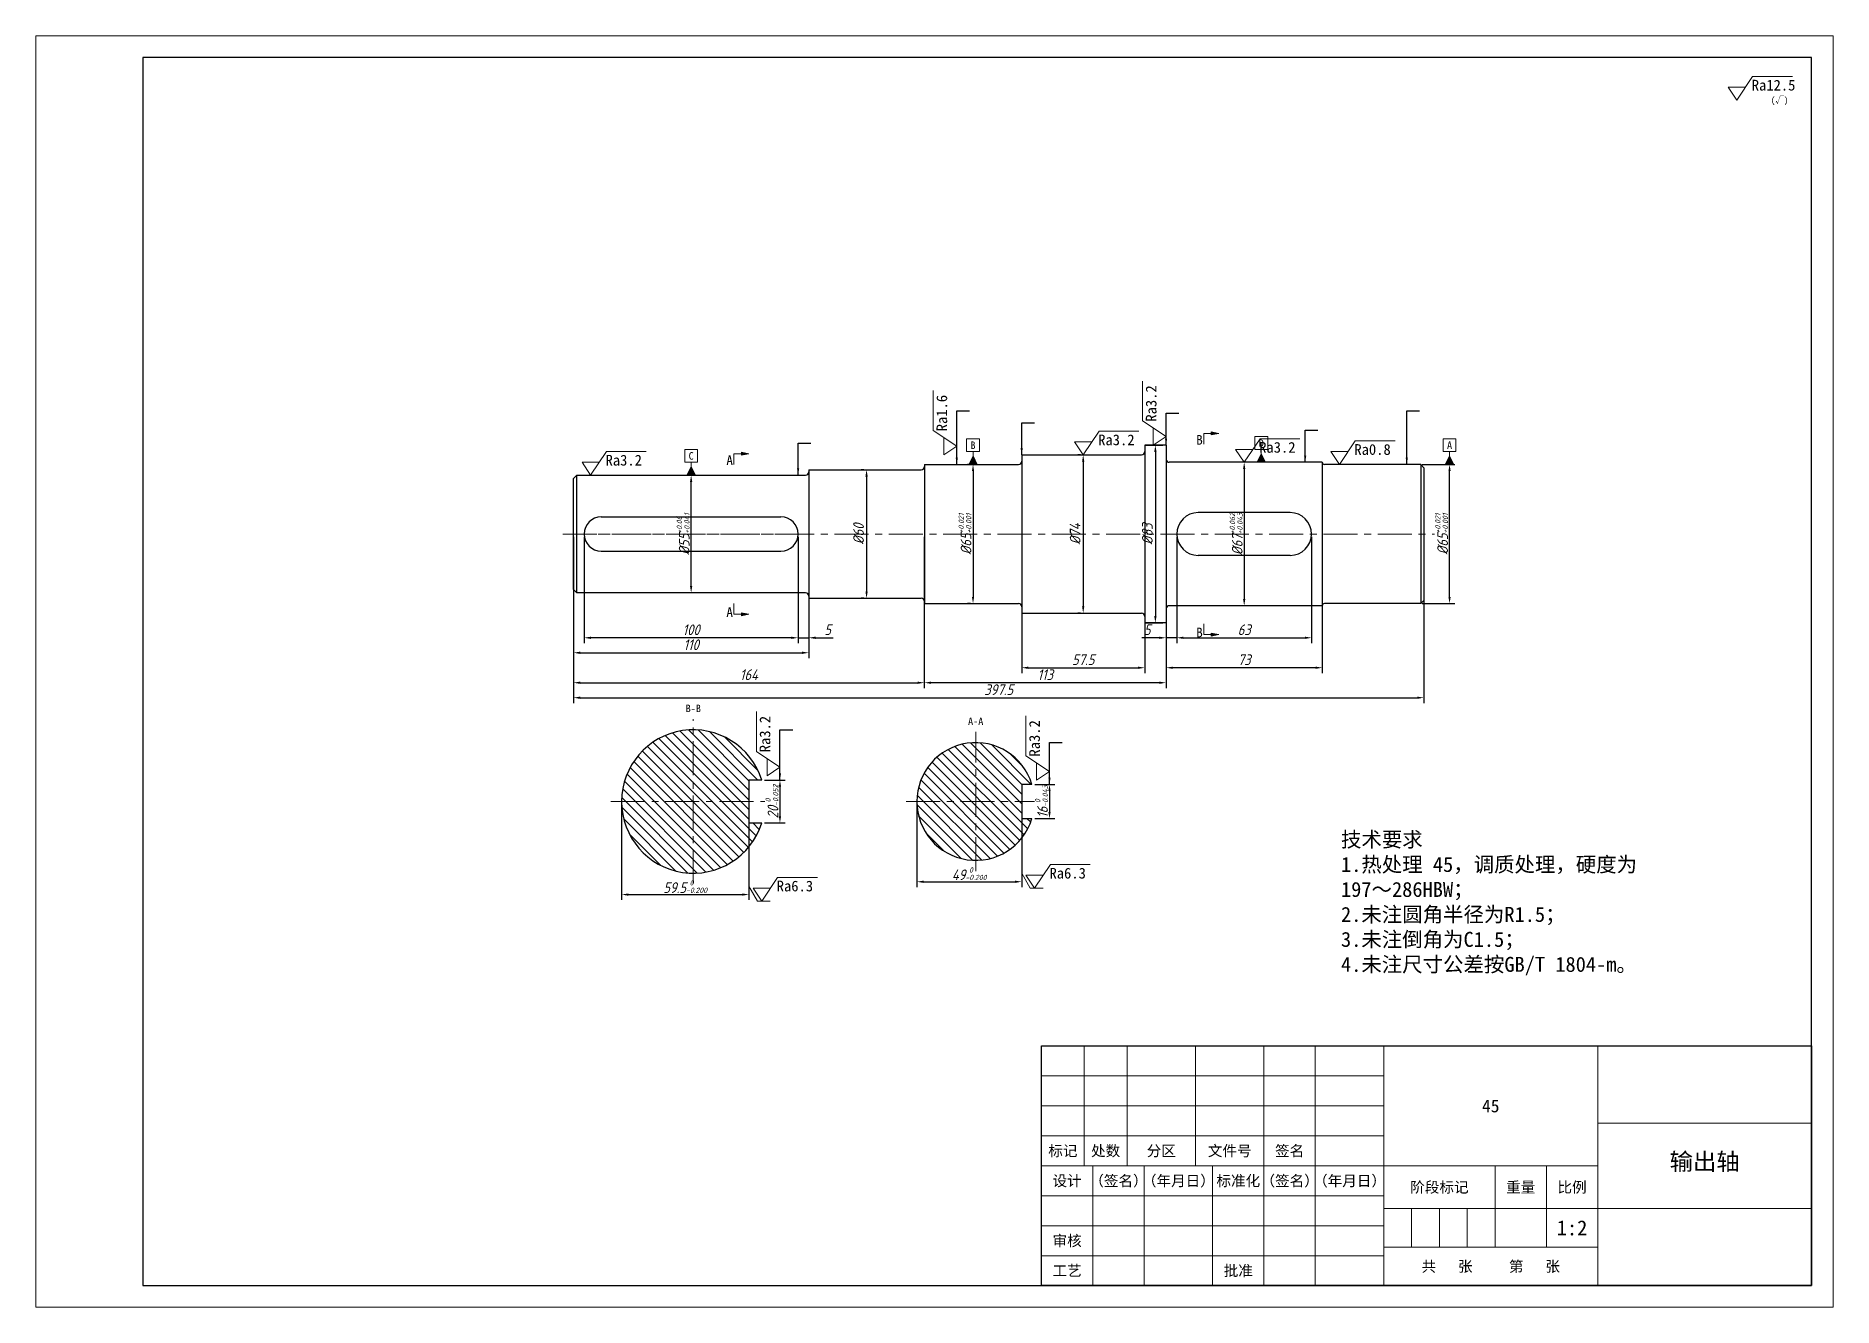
# Model space of a CAD drawing. Header units: millimetres. Extents: x 0 to 420, y 0 to 297.
import ezdxf
from ezdxf.enums import TextEntityAlignment as Align

# ---------------------------------------------------------------- set-up
doc = ezdxf.new("R2010")
doc.units = ezdxf.units.MM
doc.header["$LTSCALE"] = 0.25
doc.linetypes.add('CENTER', pattern=[50.8, 31.75, -6.35, 6.35, -6.35])
for name, color, linetype, lineweight in [('中心线', 1, 'CENTER', 15), ('剖面线', 4, 'Continuous', 15), ('尺寸', 3, 'Continuous', 15), ('文字', 7, 'Continuous', 15), ('标注', 7, 'Continuous', 15), ('粗实线', 7, 'Continuous', 30), ('细实线', 7, 'Continuous', 15)]:
    doc.layers.add(name, color=color, linetype=linetype, lineweight=lineweight)
doc.styles.add('fansong', font='simfang.ttf')
doc.styles.add('gbeitc', font='gbeitc.shx', dxfattribs={"bigfont": 'gbcbig.shx'})
doc.dimstyles.new('gbeitc', dxfattribs={"dimtxt": 2.5, "dimasz": 1.5625, "dimexe": 1.25, "dimexo": 0.625, "dimtad": 1, "dimdec": 3, "dimlfac": 2, "dimdsep": 46, "dimtxsty": 'gbeitc', "dimcen": 2.5, "dimadec": 0, "dimazin": 0, "dimtfac": 1, "dimtdec": 3, "dimtmove": 0, "dimatfit": 3, "dimfxl": 1, "dimarcsym": 0})

# ---------------------------------------------------------------- blocks, each defined once
blk = doc.blocks.new('*D310')
at = {"layer": 'Defpoints', "color": 0, "transparency": 16777216}
for p in [(153.12, 194.38), (153.12, 194.38), (153.12, 166.88)]:
    blk.add_point(p, dxfattribs=at)
at = {"layer": '尺寸', "color": 0, "lineweight": -2, "transparency": 16777216}
for p, q in [((153.75, 194.38), (154.38, 194.38)), ((153.12, 168.44), (153.12, 192.81)), ((152.5, 166.88), (151.88, 166.88))]:
    blk.add_line(p, q, dxfattribs=at)
at = {"layer": '尺寸', "color": 0, "transparency": 16777216}
for points in [[(152.86, 192.81), (153.39, 192.81), (153.12, 194.38)], [(152.86, 168.44), (153.39, 168.44), (153.12, 166.88)]]:
    blk.add_solid(points, dxfattribs=at)
at = {"layer": '尺寸', "color": 0, "transparency": 16777216, "insert": (151.25, 180.62), "char_height": 2.5, "attachment_point": 5, "rotation": 90, "style": 'gbeitc'}
blk.add_mtext('%%c55{\\H1.250000;\\S+0.06^ +0.041;}', dxfattribs=at)
blk = doc.blocks.new('*D311')
at = {"layer": 'Defpoints', "color": 0, "transparency": 16777216}
for p in [(194.12, 195.62), (194.12, 165.62), (194.12, 165.62)]:
    blk.add_point(p, dxfattribs=at)
at = {"layer": '尺寸', "color": 0, "lineweight": -2, "transparency": 16777216}
for p, q in [((193.5, 195.62), (192.88, 195.62)), ((194.12, 194.06), (194.12, 167.19)), ((193.5, 165.62), (192.88, 165.62))]:
    blk.add_line(p, q, dxfattribs=at)
at = {"layer": '尺寸', "color": 0, "transparency": 16777216}
for points in [[(193.86, 194.06), (194.39, 194.06), (194.12, 195.62)], [(193.86, 167.19), (194.39, 167.19), (194.12, 165.62)]]:
    blk.add_solid(points, dxfattribs=at)
at = {"layer": '尺寸', "color": 0, "transparency": 16777216, "insert": (192.25, 180.63), "char_height": 2.5, "attachment_point": 5, "rotation": 90, "style": 'gbeitc'}
blk.add_mtext('%%c60', dxfattribs=at)
blk = doc.blocks.new('*D312')
at = {"layer": 'Defpoints', "color": 0, "transparency": 16777216}
for p in [(219, 196.88), (219, 164.38), (219, 164.38)]:
    blk.add_point(p, dxfattribs=at)
at = {"layer": '尺寸', "color": 0, "lineweight": -2, "transparency": 16777216}
for p, q in [((218.38, 196.88), (217.75, 196.88)), ((219, 195.31), (219, 165.94)), ((218.38, 164.38), (217.75, 164.38))]:
    blk.add_line(p, q, dxfattribs=at)
at = {"layer": '尺寸', "color": 0, "transparency": 16777216}
for points in [[(218.74, 195.31), (219.26, 195.31), (219, 196.88)], [(218.74, 165.94), (219.26, 165.94), (219, 164.38)]]:
    blk.add_solid(points, dxfattribs=at)
at = {"layer": '尺寸', "color": 0, "transparency": 16777216, "insert": (217.12, 180.63), "char_height": 2.5, "attachment_point": 5, "rotation": 90, "style": 'gbeitc'}
blk.add_mtext('%%c65{\\H1.250000;\\S+0.021^ +0.001;}', dxfattribs=at)
blk = doc.blocks.new('*D313')
at = {"layer": 'Defpoints', "color": 0, "transparency": 16777216}
for p in [(244.75, 199.12), (244.75, 162.12), (244.75, 162.12)]:
    blk.add_point(p, dxfattribs=at)
at = {"layer": '尺寸', "color": 0, "lineweight": -2, "transparency": 16777216}
for p, q in [((244.12, 199.12), (243.5, 199.12)), ((244.75, 197.56), (244.75, 163.69)), ((244.12, 162.12), (243.5, 162.12))]:
    blk.add_line(p, q, dxfattribs=at)
at = {"layer": '尺寸', "color": 0, "transparency": 16777216}
for points in [[(244.49, 197.56), (245.01, 197.56), (244.75, 199.12)], [(244.49, 163.69), (245.01, 163.69), (244.75, 162.12)]]:
    blk.add_solid(points, dxfattribs=at)
at = {"layer": '尺寸', "color": 0, "transparency": 16777216, "insert": (242.87, 180.62), "char_height": 2.5, "attachment_point": 5, "rotation": 90, "style": 'gbeitc'}
blk.add_mtext('%%c74', dxfattribs=at)
blk = doc.blocks.new('*D314')
at = {"layer": 'Defpoints', "color": 0, "transparency": 16777216}
for p in [(261.62, 201.38), (261.62, 159.88), (261.62, 159.88)]:
    blk.add_point(p, dxfattribs=at)
at = {"layer": '尺寸', "color": 0, "lineweight": -2, "transparency": 16777216}
for p, q in [((261, 201.38), (260.38, 201.38)), ((261.62, 199.81), (261.62, 161.44)), ((261, 159.88), (260.38, 159.88))]:
    blk.add_line(p, q, dxfattribs=at)
at = {"layer": '尺寸', "color": 0, "transparency": 16777216}
for points in [[(261.36, 199.81), (261.89, 199.81), (261.62, 201.38)], [(261.36, 161.44), (261.89, 161.44), (261.62, 159.88)]]:
    blk.add_solid(points, dxfattribs=at)
at = {"layer": '尺寸', "color": 0, "transparency": 16777216, "insert": (259.75, 180.62), "char_height": 2.5, "attachment_point": 5, "rotation": 90, "style": 'gbeitc'}
blk.add_mtext('%%c83', dxfattribs=at)
blk = doc.blocks.new('*D315')
at = {"layer": 'Defpoints', "color": 0, "transparency": 16777216}
for p in [(282.38, 197.38), (282.38, 163.88), (282.38, 163.88)]:
    blk.add_point(p, dxfattribs=at)
at = {"layer": '尺寸', "color": 0, "lineweight": -2, "transparency": 16777216}
for p, q in [((281.75, 197.38), (281.12, 197.38)), ((282.38, 195.81), (282.38, 165.44)), ((281.75, 163.88), (281.12, 163.88))]:
    blk.add_line(p, q, dxfattribs=at)
at = {"layer": '尺寸', "color": 0, "transparency": 16777216}
for points in [[(282.11, 195.81), (282.64, 195.81), (282.38, 197.38)], [(282.11, 165.44), (282.64, 165.44), (282.38, 163.88)]]:
    blk.add_solid(points, dxfattribs=at)
at = {"layer": '尺寸', "color": 0, "transparency": 16777216, "insert": (280.5, 180.62), "char_height": 2.5, "attachment_point": 5, "rotation": 90, "style": 'gbeitc'}
blk.add_mtext('%%c67{\\H1.250000;\\S+0.062^ +0.043;}', dxfattribs=at)
blk = doc.blocks.new('*D316')
at = {"layer": 'Defpoints', "color": 0, "transparency": 16777216}
for p in [(323.38, 196.88), (330.38, 196.88), (323.38, 164.38)]:
    blk.add_point(p, dxfattribs=at)
at = {"layer": '尺寸', "color": 0, "lineweight": -2, "transparency": 16777216}
for p, q in [((324, 196.88), (331.62, 196.88)), ((330.38, 165.94), (330.38, 195.31)), ((324, 164.38), (331.62, 164.38))]:
    blk.add_line(p, q, dxfattribs=at)
at = {"layer": '尺寸', "color": 0, "transparency": 16777216}
for points in [[(330.11, 195.31), (330.64, 195.31), (330.38, 196.88)], [(330.11, 165.94), (330.64, 165.94), (330.38, 164.38)]]:
    blk.add_solid(points, dxfattribs=at)
at = {"layer": '尺寸', "color": 0, "transparency": 16777216, "insert": (328.5, 180.63), "char_height": 2.5, "attachment_point": 5, "rotation": 90, "style": 'gbeitc'}
blk.add_mtext('%%c65{\\H1.250000;\\S+0.021^ +0.001;}', dxfattribs=at)
blk = doc.blocks.new('*D317')
at = {"layer": 'Defpoints', "color": 0, "transparency": 16777216}
for p in [(125.62, 180.62), (180.62, 180.62), (180.62, 152.88)]:
    blk.add_point(p, dxfattribs=at)
at = {"layer": '尺寸', "color": 0, "lineweight": -2, "transparency": 16777216}
for p, q in [((125.62, 180), (125.62, 151.62)), ((180.62, 180), (180.62, 151.62)), ((127.19, 152.88), (179.06, 152.88))]:
    blk.add_line(p, q, dxfattribs=at)
at = {"layer": '尺寸', "color": 0, "transparency": 16777216}
for points in [[(127.19, 153.14), (127.19, 152.61), (125.62, 152.88)], [(179.06, 153.14), (179.06, 152.61), (180.62, 152.88)]]:
    blk.add_solid(points, dxfattribs=at)
at = {"layer": '尺寸', "color": 0, "transparency": 16777216, "insert": (153.12, 154.75), "char_height": 2.5, "attachment_point": 5, "style": 'gbeitc'}
blk.add_mtext('110', dxfattribs=at)
blk = doc.blocks.new('*D318')
at = {"layer": 'Defpoints', "color": 0, "transparency": 16777216}
for p in [(264.12, 180.62), (300.62, 180.62), (264.12, 149.38)]:
    blk.add_point(p, dxfattribs=at)
at = {"layer": '尺寸', "color": 0, "lineweight": -2, "transparency": 16777216}
for p, q in [((264.12, 180), (264.12, 148.12)), ((300.62, 180), (300.62, 148.12)), ((299.06, 149.38), (265.69, 149.38))]:
    blk.add_line(p, q, dxfattribs=at)
at = {"layer": '尺寸', "color": 0, "transparency": 16777216}
for points in [[(265.69, 149.64), (265.69, 149.11), (264.12, 149.38)], [(299.06, 149.64), (299.06, 149.11), (300.62, 149.38)]]:
    blk.add_solid(points, dxfattribs=at)
at = {"layer": '尺寸', "color": 0, "transparency": 16777216, "insert": (282.38, 151.25), "char_height": 2.5, "attachment_point": 5, "style": 'gbeitc'}
blk.add_mtext('73', dxfattribs=at)
blk = doc.blocks.new('*D319')
at = {"layer": 'Defpoints', "color": 0, "transparency": 16777216}
for p in [(230.38, 180.62), (259.12, 180.62), (259.12, 149.38)]:
    blk.add_point(p, dxfattribs=at)
at = {"layer": '尺寸', "color": 0, "lineweight": -2, "transparency": 16777216}
for p, q in [((230.38, 180), (230.38, 148.12)), ((259.12, 180), (259.12, 148.12)), ((231.94, 149.38), (257.56, 149.38))]:
    blk.add_line(p, q, dxfattribs=at)
at = {"layer": '尺寸', "color": 0, "transparency": 16777216}
for points in [[(231.94, 149.64), (231.94, 149.11), (230.38, 149.38)], [(257.56, 149.64), (257.56, 149.11), (259.12, 149.38)]]:
    blk.add_solid(points, dxfattribs=at)
at = {"layer": '尺寸', "color": 0, "transparency": 16777216, "insert": (244.75, 151.25), "char_height": 2.5, "attachment_point": 5, "style": 'gbeitc'}
blk.add_mtext('57.5', dxfattribs=at)
blk = doc.blocks.new('*D320')
at = {"layer": 'Defpoints', "color": 0, "transparency": 16777216}
for p in [(207.62, 180.62), (264.12, 180.62), (207.62, 145.88)]:
    blk.add_point(p, dxfattribs=at)
at = {"layer": '尺寸', "color": 0, "lineweight": -2, "transparency": 16777216}
for p, q in [((207.62, 180), (207.62, 144.62)), ((264.12, 180), (264.12, 144.62)), ((262.56, 145.88), (209.19, 145.88))]:
    blk.add_line(p, q, dxfattribs=at)
at = {"layer": '尺寸', "color": 0, "transparency": 16777216}
for points in [[(209.19, 146.14), (209.19, 145.61), (207.62, 145.88)], [(262.56, 146.14), (262.56, 145.61), (264.12, 145.88)]]:
    blk.add_solid(points, dxfattribs=at)
at = {"layer": '尺寸', "color": 0, "transparency": 16777216, "insert": (235.88, 147.75), "char_height": 2.5, "attachment_point": 5, "style": 'gbeitc'}
blk.add_mtext('113', dxfattribs=at)
blk = doc.blocks.new('*D321')
at = {"layer": 'Defpoints', "color": 0, "transparency": 16777216}
for p in [(125.62, 180.62), (207.62, 180.62), (207.62, 145.88)]:
    blk.add_point(p, dxfattribs=at)
at = {"layer": '尺寸', "color": 0, "lineweight": -2, "transparency": 16777216}
for p, q in [((125.62, 180), (125.62, 144.62)), ((207.62, 180), (207.62, 144.62)), ((127.19, 145.88), (206.06, 145.88))]:
    blk.add_line(p, q, dxfattribs=at)
at = {"layer": '尺寸', "color": 0, "transparency": 16777216}
for points in [[(127.19, 146.14), (127.19, 145.61), (125.62, 145.88)], [(206.06, 146.14), (206.06, 145.61), (207.62, 145.88)]]:
    blk.add_solid(points, dxfattribs=at)
at = {"layer": '尺寸', "color": 0, "transparency": 16777216, "insert": (166.62, 147.75), "char_height": 2.5, "attachment_point": 5, "style": 'gbeitc'}
blk.add_mtext('164', dxfattribs=at)
blk = doc.blocks.new('*D322')
at = {"layer": 'Defpoints', "color": 0, "transparency": 16777216}
for p in [(125.62, 180.62), (324.38, 180.62), (324.38, 142.38)]:
    blk.add_point(p, dxfattribs=at)
at = {"layer": '尺寸', "color": 0, "lineweight": -2, "transparency": 16777216}
for p, q in [((125.62, 180), (125.62, 141.12)), ((324.38, 180), (324.38, 141.12)), ((127.19, 142.38), (322.81, 142.38))]:
    blk.add_line(p, q, dxfattribs=at)
at = {"layer": '尺寸', "color": 0, "transparency": 16777216}
for points in [[(127.19, 142.64), (127.19, 142.11), (125.62, 142.38)], [(322.81, 142.64), (322.81, 142.11), (324.38, 142.38)]]:
    blk.add_solid(points, dxfattribs=at)
at = {"layer": '尺寸', "color": 0, "transparency": 16777216, "insert": (225, 144.25), "char_height": 2.5, "attachment_point": 5, "style": 'gbeitc'}
blk.add_mtext('397.5', dxfattribs=at)
blk = doc.blocks.new('*D323')
at = {"layer": 'Defpoints', "color": 0, "transparency": 16777216}
for p in [(128.12, 180.62), (178.12, 180.62), (128.12, 156.38)]:
    blk.add_point(p, dxfattribs=at)
at = {"layer": '尺寸', "color": 0, "lineweight": -2, "transparency": 16777216}
for p, q in [((128.12, 180), (128.12, 155.12)), ((178.12, 180), (178.12, 155.12)), ((176.56, 156.38), (129.69, 156.38))]:
    blk.add_line(p, q, dxfattribs=at)
at = {"layer": '尺寸', "color": 0, "transparency": 16777216}
for points in [[(129.69, 156.64), (129.69, 156.11), (128.12, 156.38)], [(176.56, 156.64), (176.56, 156.11), (178.12, 156.38)]]:
    blk.add_solid(points, dxfattribs=at)
at = {"layer": '尺寸', "color": 0, "transparency": 16777216, "insert": (153.12, 158.25), "char_height": 2.5, "attachment_point": 5, "style": 'gbeitc'}
blk.add_mtext('100', dxfattribs=at)
blk = doc.blocks.new('*D324')
at = {"layer": 'Defpoints', "color": 0, "transparency": 16777216}
for p in [(266.62, 180.62), (298.12, 180.62), (298.12, 156.38)]:
    blk.add_point(p, dxfattribs=at)
at = {"layer": '尺寸', "color": 0, "lineweight": -2, "transparency": 16777216}
for p, q in [((266.62, 180), (266.62, 155.12)), ((298.12, 180), (298.12, 155.12)), ((268.19, 156.38), (296.56, 156.38))]:
    blk.add_line(p, q, dxfattribs=at)
at = {"layer": '尺寸', "color": 0, "transparency": 16777216}
for points in [[(268.19, 156.64), (268.19, 156.11), (266.62, 156.38)], [(296.56, 156.64), (296.56, 156.11), (298.12, 156.38)]]:
    blk.add_solid(points, dxfattribs=at)
at = {"layer": '尺寸', "color": 0, "transparency": 16777216, "insert": (282.38, 158.25), "char_height": 2.5, "attachment_point": 5, "style": 'gbeitc'}
blk.add_mtext('63', dxfattribs=at)
blk = doc.blocks.new('*D325')
at = {"layer": 'Defpoints', "color": 0, "transparency": 16777216}
for p in [(178.12, 180.62), (180.62, 180.62), (180.62, 156.38)]:
    blk.add_point(p, dxfattribs=at)
at = {"layer": '尺寸', "color": 0, "lineweight": -2, "transparency": 16777216}
for p, q in [((178.12, 180), (178.12, 155.12)), ((180.62, 180), (180.62, 155.12)), ((176.56, 156.38), (175, 156.38)), ((178.12, 156.38), (180.62, 156.38)), ((182.19, 156.38), (186.3, 156.38))]:
    blk.add_line(p, q, dxfattribs=at)
at = {"layer": '尺寸', "color": 0, "transparency": 16777216}
for points in [[(176.56, 156.64), (176.56, 156.11), (178.12, 156.38)], [(182.19, 156.64), (182.19, 156.11), (180.62, 156.38)]]:
    blk.add_solid(points, dxfattribs=at)
at = {"layer": '尺寸', "color": 0, "transparency": 16777216, "insert": (185.03, 158.25), "char_height": 2.5, "attachment_point": 5, "style": 'gbeitc'}
blk.add_mtext('5', dxfattribs=at)
blk = doc.blocks.new('*D326')
at = {"layer": 'Defpoints', "color": 0, "transparency": 16777216}
for p in [(264.12, 180.62), (266.62, 180.62), (264.12, 156.38)]:
    blk.add_point(p, dxfattribs=at)
at = {"layer": '尺寸', "color": 0, "lineweight": -2, "transparency": 16777216}
for p, q in [((264.12, 180), (264.12, 155.12)), ((266.62, 180), (266.62, 155.12)), ((262.56, 156.38), (258.45, 156.38)), ((266.62, 156.38), (264.12, 156.38)), ((268.19, 156.38), (269.75, 156.38))]:
    blk.add_line(p, q, dxfattribs=at)
at = {"layer": '尺寸', "color": 0, "transparency": 16777216}
for points in [[(262.56, 156.64), (262.56, 156.11), (264.12, 156.38)], [(268.19, 156.64), (268.19, 156.11), (266.62, 156.38)]]:
    blk.add_solid(points, dxfattribs=at)
at = {"layer": '尺寸', "color": 0, "transparency": 16777216, "insert": (259.72, 158.25), "char_height": 2.5, "attachment_point": 5, "style": 'gbeitc'}
blk.add_mtext('5', dxfattribs=at)
blk = doc.blocks.new('*D327')
at = {"layer": 'Defpoints', "color": 0, "transparency": 16777216}
for p in [(232.78, 122.12), (232.78, 114.12), (236.88, 114.12)]:
    blk.add_point(p, dxfattribs=at)
at = {"layer": '尺寸', "color": 0, "lineweight": -2, "transparency": 16777216}
for p, q in [((233.41, 122.12), (238.12, 122.12)), ((236.88, 120.56), (236.88, 115.69)), ((233.41, 114.12), (238.12, 114.12))]:
    blk.add_line(p, q, dxfattribs=at)
at = {"layer": '尺寸', "color": 0, "transparency": 16777216}
for points in [[(236.61, 120.56), (237.14, 120.56), (236.88, 122.12)], [(236.61, 115.69), (237.14, 115.69), (236.88, 114.12)]]:
    blk.add_solid(points, dxfattribs=at)
at = {"layer": '尺寸', "color": 0, "transparency": 16777216, "insert": (235, 118.12), "char_height": 2.5, "attachment_point": 5, "rotation": 90, "style": 'gbeitc'}
blk.add_mtext('16{}{\\H0.5x;\\S 0^ -0.043;}', dxfattribs=at)
blk = doc.blocks.new('*D328')
at = {"layer": 'Defpoints', "color": 0, "transparency": 16777216}
for p in [(205.88, 118.12), (230.38, 118.12), (230.38, 99.38)]:
    blk.add_point(p, dxfattribs=at)
at = {"layer": '尺寸', "color": 0, "lineweight": -2, "transparency": 16777216}
for p, q in [((205.88, 117.5), (205.88, 98.12)), ((230.38, 117.5), (230.38, 98.12)), ((207.44, 99.38), (228.81, 99.38))]:
    blk.add_line(p, q, dxfattribs=at)
at = {"layer": '尺寸', "color": 0, "transparency": 16777216}
for points in [[(207.44, 99.64), (207.44, 99.11), (205.88, 99.38)], [(228.81, 99.64), (228.81, 99.11), (230.38, 99.38)]]:
    blk.add_solid(points, dxfattribs=at)
at = {"layer": '尺寸', "color": 0, "transparency": 16777216, "insert": (218.12, 101.25), "char_height": 2.5, "attachment_point": 5, "style": 'gbeitc'}
blk.add_mtext('49{}{\\H0.5x;\\S 0^ -0.200;}', dxfattribs=at)
blk = doc.blocks.new('*D329')
at = {"layer": 'Defpoints', "color": 0, "transparency": 16777216}
for p in [(169.61, 123.12), (169.61, 113.12), (173.88, 113.12)]:
    blk.add_point(p, dxfattribs=at)
at = {"layer": '尺寸', "color": 0, "lineweight": -2, "transparency": 16777216}
for p, q in [((170.24, 123.12), (175.12, 123.12)), ((173.88, 121.56), (173.88, 114.69)), ((170.24, 113.12), (175.12, 113.12))]:
    blk.add_line(p, q, dxfattribs=at)
at = {"layer": '尺寸', "color": 0, "transparency": 16777216}
for points in [[(173.61, 121.56), (174.14, 121.56), (173.88, 123.12)], [(173.61, 114.69), (174.14, 114.69), (173.88, 113.12)]]:
    blk.add_solid(points, dxfattribs=at)
at = {"layer": '尺寸', "color": 0, "transparency": 16777216, "insert": (172, 118.12), "char_height": 2.5, "attachment_point": 5, "rotation": 90, "style": 'gbeitc'}
blk.add_mtext('20{}{\\H0.5x;\\S 0^ -0.052;}', dxfattribs=at)
blk = doc.blocks.new('*D330')
at = {"layer": 'Defpoints', "color": 0, "transparency": 16777216}
for p in [(136.88, 118.12), (166.62, 118.12), (166.62, 96.38)]:
    blk.add_point(p, dxfattribs=at)
at = {"layer": '尺寸', "color": 0, "lineweight": -2, "transparency": 16777216}
for p, q in [((136.88, 117.5), (136.88, 95.12)), ((166.62, 117.5), (166.62, 95.12)), ((138.44, 96.38), (165.06, 96.38))]:
    blk.add_line(p, q, dxfattribs=at)
at = {"layer": '尺寸', "color": 0, "transparency": 16777216}
for points in [[(138.44, 96.64), (138.44, 96.11), (136.88, 96.38)], [(165.06, 96.64), (165.06, 96.11), (166.62, 96.38)]]:
    blk.add_solid(points, dxfattribs=at)
at = {"layer": '尺寸', "color": 0, "transparency": 16777216, "insert": (151.75, 98.25), "char_height": 2.5, "attachment_point": 5, "style": 'gbeitc'}
blk.add_mtext('59.5{}{\\H0.5x;\\S 0^ -0.200;}', dxfattribs=at)

msp = doc.modelspace()

# ---------------------------------------------------------------- hatches: boundary and pattern name
at = {"layer": '剖面线'}
h = msp.add_hatch(dxfattribs=at)
h.set_pattern_fill('ANSI31', color=256, scale=0.5, angle=90, style=0)
edge = h.paths.add_edge_path(flags=16)
edge.add_arc((153.625, 118.125), 16.75, 17.3679799, 342.6320201)
edge.add_line((169.61132, 113.125), (166.625, 113.125))
edge.add_line((166.625, 113.125), (166.625, 123.125))
edge.add_line((166.625, 123.125), (169.61132, 123.125))
h = msp.add_hatch(dxfattribs=at)
h.set_pattern_fill('ANSI31', color=256, scale=0.5, angle=90, style=0)
edge = h.paths.add_edge_path(flags=16)
edge.add_arc((219.625, 118.125), 13.75, 16.9123898, 343.0876102)
edge.add_line((232.78032, 114.125), (230.375, 114.125))
edge.add_line((230.375, 114.125), (230.375, 122.125))
edge.add_line((230.375, 122.125), (232.78032, 122.125))
at = {"layer": '尺寸'}
for points in [[(274.675, 204.125), (274.675, 204.475), (276.425, 204.125), (274.675, 203.775)], [(164.875, 199.375), (164.875, 199.725), (166.625, 199.375), (164.875, 199.025)], [(164.875, 161.875), (164.875, 161.525), (166.625, 161.875), (164.875, 162.225)], [(274.675, 157.125), (274.675, 156.775), (276.425, 157.125), (274.675, 157.475)]]:
    msp.add_hatch(color=256, dxfattribs=at).paths.add_polyline_path(points, flags=16)
at = {"layer": '标注'}
for points in [[(218, 196.875), (220, 196.875), (219, 198.875)], [(285.375, 197.375), (287.375, 197.375), (286.375, 199.375)], [(329.375, 196.875), (331.375, 196.875), (330.375, 198.875)], [(152.125, 194.375), (154.125, 194.375), (153.125, 196.375)]]:
    msp.add_hatch(color=256, dxfattribs=at).paths.add_polyline_path(points, flags=16)

# ---------------------------------------------------------------- linework, layer by layer
at = {"layer": '中心线'}
for p, q in [((123.125, 180.625), (326.875, 180.625)), ((180.625, 180.625), (125.625, 180.625)), ((153.625, 98.875), (153.625, 137.375)), ((219.625, 101.875), (219.625, 134.375)), ((134.375, 118.125), (170.375, 118.125)), ((203.375, 118.125), (233.375, 118.125))]:
    msp.add_line(p, q, dxfattribs=at)
at = {"layer": '尺寸'}
for p, q in [((272.925, 201.625), (272.925, 204.125)), ((272.925, 204.125), (274.675, 204.125)), ((274.675, 204.125), (274.675, 204.475)), ((274.675, 204.475), (276.425, 204.125)), ((276.425, 204.125), (274.675, 203.775)), ((274.675, 203.775), (274.675, 204.125)), ((163.125, 196.875), (163.125, 199.375)), ((163.125, 199.375), (164.875, 199.375)), ((164.875, 199.375), (164.875, 199.725)), ((164.875, 199.725), (166.625, 199.375)), ((166.625, 199.375), (164.875, 199.025)), ((164.875, 199.025), (164.875, 199.375)), ((163.125, 164.375), (163.125, 161.875)), ((163.125, 161.875), (164.875, 161.875)), ((166.625, 161.875), (164.875, 162.225)), ((164.875, 162.225), (164.875, 161.875)), ((164.875, 161.875), (164.875, 161.525)), ((164.875, 161.525), (166.625, 161.875)), ((272.925, 159.625), (272.925, 157.125)), ((272.925, 157.125), (274.675, 157.125)), ((276.425, 157.125), (274.675, 157.475)), ((274.675, 157.475), (274.675, 157.125)), ((274.675, 157.125), (274.675, 156.775)), ((274.675, 156.775), (276.425, 157.125)), ((230.375, 101.375), (232.375, 97.875)), ((166.625, 98.375), (168.625, 94.875)), ((232.375, 97.875), (235.375, 97.875)), ((168.625, 94.875), (171.625, 94.875))]:
    msp.add_line(p, q, dxfattribs=at)
at = {"layer": '文字'}
for p, q in [((420, 297), (0, 297)), ((0, 297), (0, 0)), ((420, 0), (420, 297)), ((397.5, 282), (401.2, 287.5)), ((401.2, 287.5), (410.5, 287.5)), ((395.5, 285), (399.5, 285)), ((397.5, 282), (395.5, 285)), ((0, 0), (420, 0))]:
    msp.add_line(p, q, dxfattribs=at)
at = {"layer": '标注'}
for p, q in [((258.625, 207.075), (258.625, 216.375)), ((209.70833, 204.825), (209.70833, 214.125)), ((264.125, 203.375), (258.625, 207.075)), ((215.20833, 201.125), (209.70833, 204.825)), ((212.20833, 199.125), (212.20833, 203.125)), ((220.5, 202.875), (217.5, 202.875)), ((217.5, 202.875), (217.5, 199.875)), ((220.5, 199.875), (220.5, 202.875)), ((242.75, 202.125), (246.75, 202.125)), ((244.75, 199.125), (242.75, 202.125)), ((244.75, 199.125), (248.45, 204.625)), ((248.45, 204.625), (257.75, 204.625)), ((261.125, 201.375), (261.125, 205.375)), ((264.125, 203.375), (261.125, 201.375)), ((282.375, 197.375), (286.075, 202.875)), ((287.875, 203.375), (284.875, 203.375)), ((284.875, 203.375), (284.875, 200.375)), ((286.075, 202.875), (295.375, 202.875)), ((287.875, 200.375), (287.875, 203.375)), ((304.625, 196.875), (308.325, 202.375)), ((308.325, 202.375), (317.625, 202.375)), ((331.875, 202.875), (328.875, 202.875)), ((328.875, 202.875), (328.875, 199.875)), ((331.875, 199.875), (331.875, 202.875)), ((129.625, 194.375), (133.325, 199.875)), ((133.325, 199.875), (142.625, 199.875)), ((154.625, 200.375), (151.625, 200.375)), ((151.625, 200.375), (151.625, 197.375)), ((154.625, 197.375), (154.625, 200.375)), ((215.20833, 201.125), (212.20833, 199.125)), ((217.5, 199.875), (220.5, 199.875)), ((218, 196.875), (219, 198.875)), ((219, 198.875), (219, 199.875)), ((220, 196.875), (219, 198.875)), ((280.375, 200.375), (284.375, 200.375)), ((282.375, 197.375), (280.375, 200.375)), ((284.875, 200.375), (287.875, 200.375)), ((285.375, 197.375), (286.375, 199.375)), ((286.375, 199.375), (286.375, 200.375)), ((287.375, 197.375), (286.375, 199.375)), ((302.625, 199.875), (306.625, 199.875)), ((304.625, 196.875), (302.625, 199.875)), ((328.875, 199.875), (331.875, 199.875)), ((329.375, 196.875), (330.375, 198.875)), ((330.375, 198.875), (330.375, 199.875)), ((331.375, 196.875), (330.375, 198.875)), ((127.625, 197.375), (131.625, 197.375)), ((129.625, 194.375), (127.625, 197.375)), ((151.625, 197.375), (154.625, 197.375)), ((152.125, 194.375), (153.125, 196.375)), ((152.125, 194.375), (154.125, 194.375)), ((153.125, 196.375), (153.125, 197.375)), ((154.125, 194.375), (153.125, 196.375)), ((218, 196.875), (220, 196.875)), ((285.375, 197.375), (287.375, 197.375)), ((329.375, 196.875), (331.375, 196.875)), ((168.375, 129.825), (168.375, 139.125)), ((231.375, 128.825), (231.375, 138.125)), ((173.875, 126.125), (168.375, 129.825)), ((170.875, 124.125), (170.875, 128.125)), ((173.875, 126.125), (170.875, 124.125)), ((236.875, 125.125), (231.375, 128.825)), ((233.875, 123.125), (233.875, 127.125)), ((236.875, 125.125), (233.875, 123.125)), ((231.375, 100.875), (235.375, 100.875)), ((233.375, 97.875), (231.375, 100.875)), ((233.375, 97.875), (237.075, 103.375)), ((237.075, 103.375), (246.375, 103.375)), ((167.625, 97.875), (171.625, 97.875)), ((169.625, 94.875), (167.625, 97.875)), ((169.625, 94.875), (173.325, 100.375)), ((173.325, 100.375), (182.625, 100.375))]:
    msp.add_line(p, q, dxfattribs=at)
at = {"layer": '粗实线'}
for p, q in [((415, 292), (25, 292)), ((25, 292), (25, 5)), ((415, 5), (415, 292)), ((230.375, 199.125), (230.375, 162.125)), ((230.375, 199.125), (258.375, 199.125)), ((259.125, 201.375), (259.125, 159.875)), ((259.125, 201.375), (263.375, 201.375)), ((264.125, 201.375), (259.125, 201.375)), ((259.125, 199.125), (259.125, 162.125)), ((264.125, 201.375), (264.125, 159.875)), ((125.625, 193.625), (126.375, 194.375)), ((125.625, 167.625), (125.625, 193.625)), ((126.375, 194.375), (132.125, 194.375)), ((126.375, 166.875), (126.375, 194.375)), ((132.125, 194.375), (132.125, 194.375)), ((132.125, 194.375), (179.875, 194.375)), ((180.625, 195.625), (180.625, 165.625)), ((180.625, 195.625), (206.875, 195.625)), ((207.625, 196.875), (207.625, 164.375)), ((207.625, 196.875), (229.625, 196.875)), ((207.625, 195.625), (207.625, 165.625)), ((230.375, 196.875), (230.375, 164.375)), ((300.625, 197.375), (264.875, 197.375)), ((300.625, 197.375), (300.625, 163.875)), ((323.625, 196.875), (301.125, 196.875)), ((324.375, 196.125), (323.625, 196.875)), ((323.625, 196.875), (323.625, 164.375)), ((324.375, 196.125), (324.375, 165.125)), ((293.125, 185.625), (271.625, 185.625)), ((132.125, 184.625), (174.125, 184.625)), ((132.125, 176.625), (174.125, 176.625)), ((293.125, 175.625), (271.625, 175.625)), ((126.375, 166.875), (125.625, 167.625)), ((132.125, 166.875), (126.375, 166.875)), ((179.875, 166.875), (132.125, 166.875)), ((132.125, 166.875), (132.125, 166.875)), ((180.625, 165.625), (206.875, 165.625)), ((207.625, 164.375), (229.625, 164.375)), ((300.625, 163.875), (264.875, 163.875)), ((323.625, 164.375), (301.125, 164.375)), ((324.375, 165.125), (323.625, 164.375)), ((230.375, 162.125), (258.375, 162.125)), ((259.125, 159.875), (263.375, 159.875)), ((264.125, 159.875), (259.125, 159.875)), ((169.61132, 123.125), (166.625, 123.125)), ((166.625, 123.125), (166.625, 113.125)), ((232.78032, 122.125), (230.375, 122.125)), ((230.375, 122.125), (230.375, 114.125)), ((230.375, 114.125), (232.78032, 114.125)), ((166.625, 113.125), (169.61132, 113.125)), ((235, 61), (415, 61)), ((235, 5), (235, 61)), ((415, 61), (415, 5)), ((25, 5), (415, 5)), ((415, 5), (235, 5)), ((415, 5), (414, 5))]:
    msp.add_line(p, q, dxfattribs=at)
for centre, radius, start, end in [((229.625, 197.625), 0.75, 270, 0), ((258.375, 199.875), 0.75, 270, 0), ((264.875, 198.125), 0.75, 180, 270), ((179.875, 195.125), 0.75, 270, 0), ((179.875, 195.125), 0.75, 270, 0), ((206.875, 196.375), 0.75, 270, 0), ((301.125, 197.375), 0.5, 180, 270), ((271.625, 180.625), 5, 90, 270), ((293.125, 180.625), 5, 270, 90), ((132.125, 180.625), 4, 90, 270), ((174.125, 180.625), 4, 270, 90), ((179.875, 166.125), 0.75, 0, 90), ((179.875, 166.125), 0.75, 0, 90), ((206.875, 164.875), 0.75, 0, 90), ((229.625, 163.625), 0.75, 0, 90), ((264.875, 163.125), 0.75, 90, 180), ((301.125, 163.875), 0.5, 90, 180), ((258.375, 161.375), 0.75, 0, 90), ((153.625, 118.125), 16.75, 17.3679799, 342.6320201), ((219.625, 118.125), 13.75, 16.9123898, 343.0876102)]:
    msp.add_arc(centre, radius, start, end, dxfattribs=at)
at = {"layer": '细实线'}
for p, q in [((245, 61), (245, 33)), ((255, 61), (255, 33)), ((271, 61), (271, 33)), ((287, 5), (287, 61)), ((299, 5), (299, 61)), ((315, 5), (315, 61)), ((315, 5), (315, 61)), ((365, 5), (365, 61)), ((235, 54), (315, 54)), ((235, 47), (315, 47)), ((365, 43), (415, 43)), ((235, 40), (315, 40)), ((235, 33), (365, 33)), ((247, 33), (247, 5)), ((259, 33), (259, 5)), ((275, 33), (275, 5)), ((341, 33), (341, 14)), ((353, 33), (353, 14)), ((235, 26), (315, 26)), ((315, 23), (415, 23)), ((321.5, 23), (321.5, 14)), ((328, 23), (328, 14)), ((334.5, 23), (334.5, 14)), ((235, 19), (315, 19)), ((315, 14), (365, 14)), ((235, 12), (315, 12))]:
    msp.add_line(p, q, dxfattribs=at)

# ---------------------------------------------------------------- texts
at = {"layer": '尺寸', "style": 'fansong'}
for s, height, p in [('B', 2.25, (271.925, 202.625)), ('A', 2.25, (162.125, 197.875)), ('A', 2.25, (162.125, 162.375)), ('B', 2.25, (271.925, 157.625)), ('B-B', 1.75, (153.625, 139.875)), ('A-A', 1.75, (219.625, 136.875))]:
    msp.add_text(s, height=height, dxfattribs=at).set_placement(p, align=Align.MIDDLE_CENTER)
at = {"layer": '尺寸', "insert": (305, 111), "char_height": 3.5, "width": 71.4285714, "attachment_point": 1, "style": 'fansong'}
msp.add_mtext('技术要求^J1.热处理 45，调质处理，硬度为197～286HBW；^J2.未注圆角半径为R1.5；^J3.未注倒角为C1.5；^J4.未注尺寸公差按GB/T 1804-m。', dxfattribs=at)
at = {"layer": '文字', "style": 'fansong'}
msp.add_text('Ra12.5', height=2.5, dxfattribs=at).set_placement((401, 285.5), align=Align.MIDDLE_LEFT)
for s, height, p in [('(√)', 1.5, (407.5, 282)), ('B', 1.75, (219, 201.375)), ('D', 1.75, (286.375, 201.875)), ('A', 1.75, (330.375, 201.375)), ('C', 1.75, (153.125, 198.875)), ('45', 3, (340, 47)), ('标记', 2.5, (240, 36.5)), ('处数', 2.5, (250, 36.5)), ('分区', 2.5, (263, 36.5)), ('文件号', 2.5, (279, 36.5)), ('签名', 2.5, (293, 36.5)), ('输出轴', 4, (390, 34)), ('设计', 2.5, (241, 29.5)), ('（签名）', 2.5, (253, 29.5)), ('（年月日）', 2.5, (267, 29.5)), ('标准化', 2.5, (281, 29.5)), ('（签名）', 2.5, (293, 29.5)), ('（年月日）', 2.5, (307, 29.5)), ('阶段标记', 2.5, (328, 28)), ('重量', 2.5, (347, 28)), ('比例', 2.5, (359, 28)), ('审核', 2.5, (241, 15.5)), ('1:2', 3.5, (359, 18.5)), ('工艺', 2.5, (241, 8.5)), ('批准', 2.5, (281, 8.5)), ('共   张     第   张', 2.5, (340, 9.5))]:
    msp.add_text(s, height=height, dxfattribs=at).set_placement(p, align=Align.MIDDLE_CENTER)
at = {"layer": '标注', "style": 'fansong'}
for s, p in [('Ra3.2', (260.625, 206.875)), ('Ra1.6', (211.70833, 204.625)), ('Ra3.2', (170.375, 129.625)), ('Ra3.2', (233.375, 128.625))]:
    msp.add_text(s, height=2.5, rotation=90, dxfattribs=at).set_placement(p, align=Align.MIDDLE_LEFT)
for s, p in [('Ra3.2', (248.25, 202.625)), ('Ra3.2', (285.875, 200.875)), ('Ra0.8', (308.125, 200.375)), ('Ra3.2', (133.125, 197.875)), ('Ra6.3', (236.875, 101.375)), ('Ra6.3', (173.125, 98.375))]:
    msp.add_text(s, height=2.5, dxfattribs=at).set_placement(p, align=Align.MIDDLE_LEFT)

# ---------------------------------------------------------------- dimensions: what is measured, and where the dimension line sits
at = {"layer": '尺寸'}
for base, p1, p2, override, picture, middle in [((244.75, 162.125), (244.75, 199.125), (244.75, 162.125), {"dimtxt": 2.5, "dimdec": 3, "dimpost": '%%c<>'}, '*D313', (242.875, 180.625)), ((261.625, 159.875), (261.625, 201.375), (261.625, 159.875), {"dimtxt": 2.5, "dimdec": 3, "dimpost": '%%c<>'}, '*D314', (259.75, 180.625)), ((153.125, 194.375), (153.125, 166.875), (153.125, 194.375), {"dimtxt": 2.5, "dimdec": 0, "dimpost": '%%c<>', "dimtol": 1, "dimtp": 0.06, "dimtm": -0.041, "dimtfac": 0.5, "dimfrac": 1}, '*D310', (151.25, 180.625)), ((194.125, 165.625), (194.125, 195.625), (194.125, 165.625), {"dimtxt": 2.5, "dimdec": 3, "dimpost": '%%c<>'}, '*D311', (192.25, 180.625)), ((219, 164.375), (219, 196.875), (219, 164.375), {"dimtxt": 2.5, "dimdec": 0, "dimpost": '%%c<>', "dimtol": 1, "dimtp": 0.021, "dimtm": -0.001, "dimtfac": 0.5, "dimfrac": 1}, '*D312', (217.125, 180.625)), ((282.375, 163.875), (282.375, 197.375), (282.375, 163.875), {"dimtxt": 2.5, "dimdec": 0, "dimpost": '%%c<>', "dimtol": 1, "dimtp": 0.062, "dimtm": -0.043, "dimtfac": 0.5, "dimfrac": 1}, '*D315', (280.5, 180.625)), ((330.375, 196.875), (323.375, 164.375), (323.375, 196.875), {"dimtxt": 2.5, "dimdec": 0, "dimpost": '%%c<>', "dimtol": 1, "dimtp": 0.021, "dimtm": -0.001, "dimtfac": 0.5, "dimfrac": 1}, '*D316', (328.5, 180.625))]:
    dim = msp.add_linear_dim(base=base, p1=p1, p2=p2, angle=90, dimstyle='gbeitc', override=override, dxfattribs=at)
    dim.commit()
    dim.dimension.update_dxf_attribs({"geometry": picture, "text_midpoint": middle})
for base, p1, p2, text, override, picture, middle in [((180.625, 152.875), (125.625, 180.625), (180.625, 180.625), '110', {"dimtxt": 2.5, "dimdec": 3, "dimpost": '<>'}, '*D317', (153.125, 154.75)), ((207.625, 145.875), (125.625, 180.625), (207.625, 180.625), '164', {"dimtxt": 2.5, "dimdec": 3, "dimpost": '<>'}, '*D321', (166.625, 147.75)), ((324.375, 142.375), (125.625, 180.625), (324.375, 180.625), '397.5', {"dimtxt": 2.5, "dimdec": 3, "dimpost": '<>'}, '*D322', (225, 144.25)), ((128.125, 156.375), (178.125, 180.625), (128.125, 180.625), '100', {"dimtxt": 2.5, "dimdec": 3, "dimpost": '<>'}, '*D323', (153.125, 158.25)), ((166.625, 96.375), (136.875, 118.125), (166.625, 118.125), '59.5{}{\\H0.5x;\\S 0^ -0.200;}', {"dimtxt": 2.5, "dimdec": 0, "dimpost": '<>', "dimtol": 1, "dimtp": 0, "dimtm": -0.2, "dimtfac": 0.5, "dimfrac": 1}, '*D330', (151.75, 98.25)), ((230.375, 99.375), (205.875, 118.125), (230.375, 118.125), '49{}{\\H0.5x;\\S 0^ -0.200;}', {"dimtxt": 2.5, "dimdec": 0, "dimpost": '<>', "dimtol": 1, "dimtp": 0, "dimtm": -0.2, "dimtfac": 0.5, "dimfrac": 1}, '*D328', (218.125, 101.25))]:
    dim = msp.add_linear_dim(base=base, p1=p1, p2=p2, text=text, dimstyle='gbeitc', override=override, dxfattribs=at)
    dim.commit()
    dim.dimension.update_dxf_attribs({"geometry": picture, "text_midpoint": middle})
for base, p1, p2, picture, middle in [((180.625, 156.375), (178.125, 180.625), (180.625, 180.625), '*D325', (185.02604, 158.25)), ((207.625, 145.875), (264.125, 180.625), (207.625, 180.625), '*D320', (235.875, 147.75)), ((259.125, 149.375), (230.375, 180.625), (259.125, 180.625), '*D319', (244.75, 151.25)), ((264.125, 156.375), (266.625, 180.625), (264.125, 180.625), '*D326', (259.72396, 158.25)), ((264.125, 149.375), (300.625, 180.625), (264.125, 180.625), '*D318', (282.375, 151.25)), ((298.125, 156.375), (266.625, 180.625), (298.125, 180.625), '*D324', (282.375, 158.25))]:
    dim = msp.add_linear_dim(base=base, p1=p1, p2=p2, dimstyle='gbeitc', override={"dimtxt": 2.5, "dimdec": 3, "dimpost": '<>'}, dxfattribs=at)
    dim.commit()
    dim.dimension.update_dxf_attribs({"geometry": picture, "text_midpoint": middle})
for base, p1, p2, text, picture, middle in [((173.875, 113.125), (169.61132, 123.125), (169.61132, 113.125), '20{}{\\H0.5x;\\S 0^ -0.052;}', '*D329', (172, 118.125)), ((236.875, 114.125), (232.78032, 122.125), (232.78032, 114.125), '16{}{\\H0.5x;\\S 0^ -0.043;}', '*D327', (235, 118.125))]:
    dim = msp.add_linear_dim(base=base, p1=p1, p2=p2, angle=90, text=text, dimstyle='gbeitc', override={"dimtxt": 2.5, "dimdec": 3, "dimpost": '<>'}, dxfattribs=at)
    dim.commit()
    dim.dimension.update_dxf_attribs({"geometry": picture, "text_midpoint": middle})

# ---------------------------------------------------------------- leaders
for points in [[(215.20833, 196.875), (215.20833, 209.375), (218.20833, 209.375)], [(230.375, 199.125), (230.375, 206.625), (233.375, 206.625)], [(264.125, 201.375), (264.125, 208.875), (267.125, 208.875)], [(320.375, 196.875), (320.375, 209.375), (323.375, 209.375)], [(178.125, 194.375), (178.125, 201.875), (181.125, 201.875)], [(296.625, 197.375), (296.625, 204.875), (299.625, 204.875)], [(173.875, 123.125), (173.875, 134.875), (176.875, 134.875)], [(236.875, 122.125), (236.875, 131.875), (239.875, 131.875)]]:
    msp.add_leader(points, dimstyle='gbeitc', dxfattribs=at)

doc.saveas('drawing.dxf')
